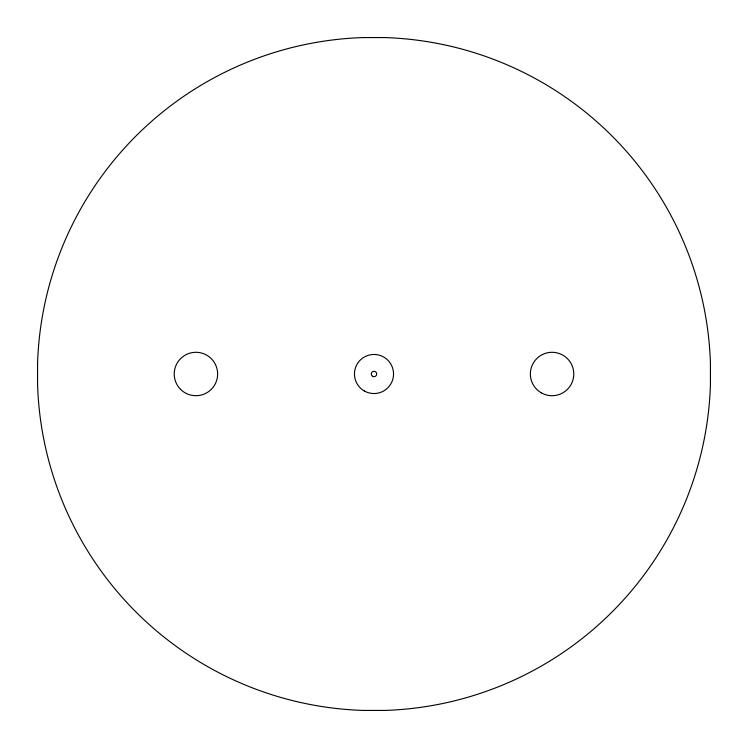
<?xml version="1.0" encoding="UTF-8"?>
<svg xmlns="http://www.w3.org/2000/svg" width="748" height="748" viewBox="0 0 748 748"><rect width="100%" height="100%" fill="white"/><g stroke="black" fill="none" stroke-linecap="round" stroke-linejoin="round"><path stroke-width="1.12" d="M37.568 363.425L37.568 384.575A336.6 336.6 0 0 0 363.425 710.432L384.575 710.432A336.6 336.6 0 0 0 710.432 384.575L710.432 363.425A336.6 336.6 0 0 0 384.575 37.568L363.425 37.568A336.6 336.6 0 0 0 37.568 363.425M364.229 390.924A19.541 19.541 0 0 0 393.541 374A19.541 19.541 0 0 0 364.229 357.077A19.541 19.541 0 0 0 364.229 390.924M180.577 389.353A21.72 21.72 0 0 0 216.901 379.619A21.72 21.72 0 0 0 190.31 353.028A21.72 21.72 0 0 0 180.577 389.353M541.215 392.803A21.72 21.72 0 0 0 573.791 374A21.72 21.72 0 0 0 541.215 355.197A21.72 21.72 0 0 0 541.215 392.803M372.644 376.347A2.712 2.712 0 0 0 376.712 374A2.712 2.712 0 0 0 372.644 371.653A2.712 2.712 0 0 0 372.644 376.347"/></g></svg>
